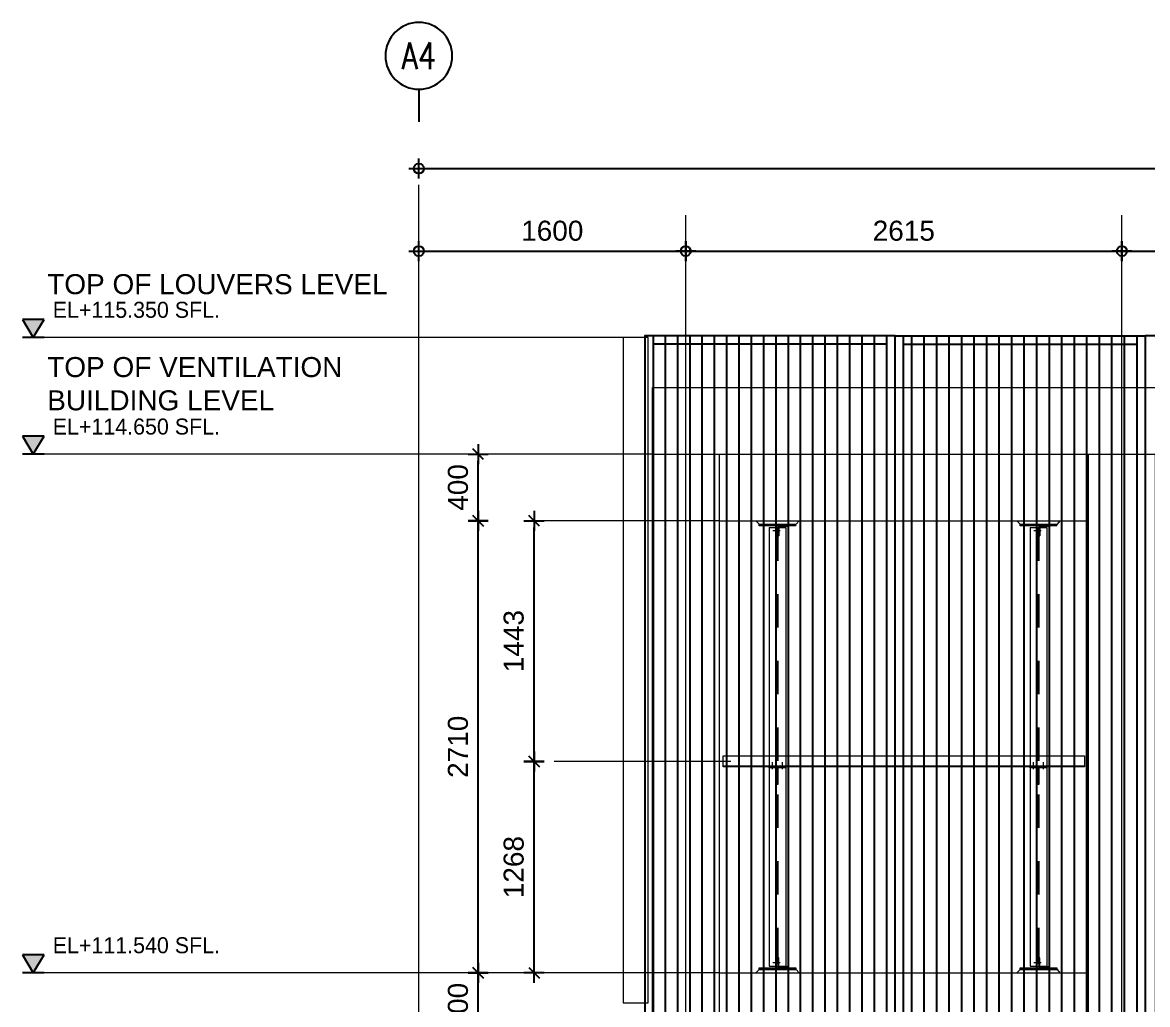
# Model space of a CAD drawing. Header units: millimetres. Extents: x 663313 to 1226001, y 1431724 to 1620898.
# Drawn here: x 663624.59 to 663631.33, y 1524702.16 to 1524708.05 of the extents above; entities that cross this region are included whole.
import ezdxf
from ezdxf.enums import TextEntityAlignment as Align

# ---------------------------------------------------------------- set-up
doc = ezdxf.new("R2010")
doc.units = ezdxf.units.MM
for name, pattern in [('Grid Line', [22.225, 12.7, -3.175, 3.175, -3.175]), ('HIDDEN', [0.375, 0.25, -0.125]), ('XKITLINE00', [0]), ('XKITLINE02', [4, 2, -2])]:
    doc.linetypes.add(name, pattern=pattern)
doc.layers.get('Defpoints').update_dxf_attribs({"color": 140})
doc.layers.add('000 - 0_HIDE_OBJ_FRAMING_DEF_SUB', color=1, linetype='Continuous', plot=False)
for name, color, linetype in [('000 - D I M', 1, 'Continuous'), ('CVA044__', 2, 'Continuous'), ('DIM', 1, 'Continuous')]:
    doc.layers.add(name, color=color, linetype=linetype)
for name, color, linetype, lineweight in [('A-FLOR-E', 2, 'Continuous', 9), ('Bolt', 7, 'Continuous', 0), ('Part', 2, 'Continuous', 0), ('S-GRID', 1, 'Continuous', 9)]:
    doc.layers.add(name, color=color, linetype=linetype, lineweight=lineweight)
doc.styles.add('ANGSANA', font='angsana.shx', dxfattribs={"width": 0.9})
doc.styles.add('Arial', font='arial.ttf')
doc.styles.add('CKST2', font='romans.shx', dxfattribs={"width": 0.8, "height": 4})
doc.dimstyles.new('Dim - 40 - Cen', dxfattribs={"dimscale": 0.04, "dimtxt": 3, "dimasz": 1, "dimexe": 0, "dimexo": 2.5, "dimgap": 1.5, "dimtad": 1, "dimdec": 0, "dimlfac": 1000, "dimzin": 1, "dimdsep": 46, "dimtxsty": 'Arial', "dimblk": 'CEN1', "dimcen": 0.09, "dimclrd": 1, "dimclre": 49, "dimclrt": 3, "dimadec": 0, "dimazin": 0, "dimtfac": 1, "dimtdec": 0, "dimtix": 1, "dimtofl": 0, "dimtmove": 2, "dimatfit": 3, "dimfxl": 1, "dimtfill": 1, "dimtfillclr": 256, "dimtolj": 1, "dimtzin": 0, "dimarcsym": 0})
doc.dimstyles.new('Dim - 40 - End', dxfattribs={"dimscale": 0.04, "dimtxt": 3, "dimasz": 1, "dimexe": 0, "dimexo": 2.5, "dimgap": 1.5, "dimtad": 1, "dimdec": 0, "dimlfac": 1000, "dimzin": 1, "dimdsep": 46, "dimtxsty": 'Arial', "dimblk": 'END', "dimcen": 0.09, "dimclrd": 1, "dimclre": 49, "dimclrt": 3, "dimadec": 0, "dimazin": 0, "dimtfac": 1, "dimtdec": 0, "dimtix": 1, "dimtofl": 0, "dimtmove": 2, "dimatfit": 3, "dimfxl": 1, "dimtfill": 1, "dimtfillclr": 256, "dimtolj": 1, "dimtzin": 0, "dimarcsym": 0})

# ---------------------------------------------------------------- blocks, each defined once
blk = doc.blocks.new('GM_Louver Grill Vertical Z1 - Z Profile-23736417-ENT 4 ELE-3 sheet')
at = {"layer": '000 - 0_HIDE_OBJ_FRAMING_DEF_SUB'}
blk.add_line((-1809423.6, 105340), (-1809423.6, 115350), dxfattribs=at)
blk = doc.blocks.new('8')
at = {"layer": '000 - 0_HIDE_OBJ_FRAMING_DEF_SUB'}
for p, q in [((179624.8, 115350), (179624.8, 105340)), ((181024.8, 105340), (181024.8, 115350)), ((181124.8, 105340), (181124.8, 115350)), ((182524.8, 115350), (182524.8, 105340)), ((181024.8, 115300), (179624.8, 115300)), ((181124.8, 115300), (182524.8, 115300))]:
    blk.add_line(p, q, dxfattribs=at)
for points in [[(181074.8, 115350), (179574.8, 115350), (179574.8, 105340), (181074.8, 105340)], [(181074.8, 115350), (182574.8, 115350), (182574.8, 105340), (181074.8, 105340)], [(184074.8, 115350), (182574.8, 115350), (182574.8, 105340), (184074.8, 105340)]]:
    blk.add_lwpolyline(points, close=True, dxfattribs=at)
for p in [(1989121.9, 0), (1989195.6, 0), (1989269.3, 0), (1989343, 0), (1989416.7, 0), (1989490.4, 0), (1989564.1, 0), (1989637.8, 0), (1989711.5, 0), (1989785.2, 0), (1989858.9, 0), (1989932.6, 0), (1990006.3, 0), (1990080, 0), (1990153.7, 0), (1990227.4, 0), (1990301.1, 0), (1990374.8, 0), (1990598.5, 0), (1990673.5, 0), (1990748.5, 0), (1990823.5, 0), (1990898.5, 0), (1990973.5, 0), (1991048.5, 0), (1991123.5, 0), (1991198.5, 0), (1991273.5, 0), (1991348.5, 0), (1991423.5, 0), (1991498.5, 0), (1991573.5, 0), (1991648.5, 0), (1991723.5, 0), (1991798.5, 0), (1991873.5, 0)]:
    blk.add_blockref('GM_Louver Grill Vertical Z1 - Z Profile-23736417-ENT 4 ELE-3 sheet', p, dxfattribs=at)
blk = doc.blocks.new('*A3315335')
at = {"layer": 'Part', "linetype": 'XKITLINE00', "lineweight": 0}
for p, q in [((633.19721, 162.230227), (634.19721, 162.230227)), ((633.19721, 162.230227), (633.19721, 148.530227)), ((634.19721, 162.230227), (634.19721, 148.530227)), ((633.19721, 147.820227), (633.19721, 135.930227)), ((634.19721, 147.820227), (634.19721, 135.930227)), ((633.19721, 135.930227), (634.19721, 135.930227))]:
    blk.add_line(p, q, dxfattribs=at)
at = {"layer": 'Part', "linetype": 'XKITLINE02', "lineweight": 0}
for p, q in [((633.197211, 162.230227), (633.197211, 135.930227)), ((633.66721, 162.230227), (633.66721, 135.930227)), ((633.667211, 162.230227), (633.667211, 135.930227)), ((633.72721, 162.230227), (633.72721, 135.930227)), ((633.727211, 162.230227), (633.727211, 135.930227)), ((634.19721, 162.230227), (634.197211, 162.230227)), ((634.19721, 162.230227), (634.197211, 162.230227)), ((634.197211, 162.230227), (634.197211, 135.930227)), ((633.19721, 148.530227), (633.19721, 147.820227)), ((634.19721, 148.530227), (634.19721, 147.820227)), ((634.19721, 135.930227), (634.197211, 135.930227)), ((634.19721, 135.930227), (634.197211, 135.930227))]:
    blk.add_line(p, q, dxfattribs=at)
blk = doc.blocks.new('*A3316336')
at = {"layer": 'Part', "linetype": 'XKITLINE00', "lineweight": 0}
for p, q in [((617.547209, 162.230227), (618.547209, 162.230227)), ((617.547209, 162.230227), (617.547209, 148.530227)), ((618.547209, 162.230227), (618.547209, 148.530227)), ((617.547209, 147.820227), (617.547209, 135.930227)), ((618.547209, 147.820227), (618.547209, 135.930227)), ((617.547209, 135.930227), (618.547209, 135.930227))]:
    blk.add_line(p, q, dxfattribs=at)
at = {"layer": 'Part', "linetype": 'XKITLINE02', "lineweight": 0}
for p, q in [((617.54721, 162.230227), (617.54721, 135.930227)), ((618.017209, 162.230227), (618.017209, 135.930227)), ((618.01721, 162.230227), (618.01721, 135.930227)), ((618.077209, 162.230227), (618.077209, 135.930227)), ((618.07721, 162.230227), (618.07721, 135.930227)), ((618.547209, 162.230227), (618.54721, 162.230227)), ((618.547209, 162.230227), (618.54721, 162.230227)), ((618.54721, 162.230227), (618.54721, 135.930227)), ((617.547209, 148.530227), (617.547209, 147.820227)), ((618.547209, 148.530227), (618.547209, 147.820227)), ((618.547209, 135.930227), (618.54721, 135.930227)), ((618.547209, 135.930227), (618.54721, 135.930227))]:
    blk.add_line(p, q, dxfattribs=at)
blk = doc.blocks.new('*A3459381')
at = {"layer": 'Part', "linetype": 'XKITLINE00', "lineweight": 0}
for p, q in [((616.947211, 135.830227), (616.947209, 135.830227)), ((616.947209, 135.830227), (619.147209, 135.830227)), ((616.947209, 135.730227), (616.947209, 135.830227)), ((616.947211, 135.730227), (616.947209, 135.730227)), ((616.947209, 135.730227), (619.147209, 135.730227)), ((619.147211, 135.830227), (619.147209, 135.830227)), ((619.147209, 135.730227), (619.147209, 135.830227)), ((619.147211, 135.730227), (619.147209, 135.730227))]:
    blk.add_line(p, q, dxfattribs=at)
at = {"layer": 'Part', "linetype": 'XKITLINE02', "lineweight": 0}
for p, q in [((616.947211, 135.830227), (616.947211, 135.730227)), ((619.147209, 135.830227), (619.147211, 135.830227)), ((619.147209, 135.730227), (619.147211, 135.730227)), ((619.147211, 135.830227), (619.147211, 135.730227))]:
    blk.add_line(p, q, dxfattribs=at)
blk = doc.blocks.new('*A3460382')
at = {"layer": 'Part', "linetype": 'XKITLINE02', "lineweight": 0}
for p, q in [((618.12721, 136.430227), (618.077209, 136.430227)), ((618.077209, 136.430227), (618.077209, 135.930227)), ((618.127209, 135.930227), (618.127209, 136.430227)), ((618.077209, 135.830227), (618.67721, 135.830227)), ((618.67721, 135.830227), (618.67721, 135.880227))]:
    blk.add_line(p, q, dxfattribs=at)
at = {"layer": 'Part', "linetype": 'XKITLINE00', "lineweight": 0}
for p, q in [((618.077209, 135.930227), (618.077209, 135.830227)), ((618.127209, 135.930227), (618.127209, 135.880227)), ((618.677209, 135.880227), (618.127209, 135.880227)), ((618.677209, 135.830227), (618.677209, 135.880227))]:
    blk.add_line(p, q, dxfattribs=at)
blk = doc.blocks.new('*A3461383')
at = {"layer": 'Part', "linetype": 'XKITLINE00', "lineweight": 0}
for p, q in [((616.747209, 135.530227), (616.947209, 135.730227)), ((616.947209, 135.730227), (616.947211, 135.730227)), ((619.177211, 135.730227), (616.947209, 135.730227)), ((619.347209, 135.530227), (619.177209, 135.730227))]:
    blk.add_line(p, q, dxfattribs=at)
at = {"layer": 'Part', "linetype": 'XKITLINE02', "lineweight": 0}
for p, q in [((616.747211, 135.530227), (616.947211, 135.730227)), ((619.347211, 135.530227), (619.177211, 135.730227)), ((616.747209, 135.530227), (619.347211, 135.530227))]:
    blk.add_line(p, q, dxfattribs=at)
blk = doc.blocks.new('*A3462384')
at = {"layer": 'Bolt', "linetype": 'XKITLINE02', "lineweight": 0}
for p, q in [((618.12721, 136.300227), (618.07721, 136.300227)), ((618.20641, 136.130227), (617.77721, 136.130227)), ((618.07721, 136.200227), (618.01721, 136.200227)), ((618.07721, 136.060227), (618.01721, 136.060227)), ((618.12721, 135.960227), (618.07721, 135.960227))]:
    blk.add_line(p, q, dxfattribs=at)
blk = doc.blocks.new('*A3463385')
at = {"layer": 'Bolt'}
for points in [[(617.217, 135.83), (617.217, 135.73), (617.077, 135.73), (617.077, 135.83)], [(619.017, 135.83), (619.017, 135.73), (618.877, 135.73), (618.877, 135.83)]]:
    blk.add_hatch(color=256, dxfattribs=at).paths.add_polyline_path(points, flags=17)
at = {"layer": 'Bolt', "linetype": 'XKITLINE00', "lineweight": 0}
for p, q in [((617.077, 135.83), (617.077, 135.73)), ((617.147, 135.83), (617.147, 135.73)), ((617.217, 135.83), (617.217, 135.73)), ((618.877, 135.83), (618.877, 135.73)), ((618.947, 135.83), (618.947, 135.73)), ((619.017, 135.83), (619.017, 135.73))]:
    blk.add_line(p, q, dxfattribs=at)
blk = doc.blocks.new('*A3464386')
at = {"layer": 'Part', "linetype": 'XKITLINE00', "lineweight": 0}
for p, q in [((632.597211, 135.830227), (632.59721, 135.830227)), ((632.59721, 135.830227), (634.79721, 135.830227)), ((632.59721, 135.730227), (632.59721, 135.830227)), ((632.597211, 135.730227), (632.59721, 135.730227)), ((632.59721, 135.730227), (634.79721, 135.730227)), ((634.797211, 135.830227), (634.79721, 135.830227)), ((634.79721, 135.730227), (634.79721, 135.830227)), ((634.797211, 135.730227), (634.79721, 135.730227))]:
    blk.add_line(p, q, dxfattribs=at)
at = {"layer": 'Part', "linetype": 'XKITLINE02', "lineweight": 0}
for p, q in [((632.597211, 135.830227), (632.597211, 135.730227)), ((634.79721, 135.830227), (634.797211, 135.830227)), ((634.79721, 135.730227), (634.797211, 135.730227)), ((634.797211, 135.830227), (634.797211, 135.730227))]:
    blk.add_line(p, q, dxfattribs=at)
blk = doc.blocks.new('*A3465387')
at = {"layer": 'Part', "linetype": 'XKITLINE02', "lineweight": 0}
for p, q in [((633.777211, 136.430227), (633.72721, 136.430227)), ((633.72721, 136.430227), (633.72721, 135.930227)), ((633.77721, 135.930227), (633.77721, 136.430227)), ((633.72721, 135.830227), (634.327211, 135.830227)), ((634.327211, 135.830227), (634.327211, 135.880227))]:
    blk.add_line(p, q, dxfattribs=at)
at = {"layer": 'Part', "linetype": 'XKITLINE00', "lineweight": 0}
for p, q in [((633.72721, 135.930227), (633.72721, 135.830227)), ((633.77721, 135.930227), (633.77721, 135.880227)), ((634.32721, 135.880227), (633.77721, 135.880227)), ((634.32721, 135.830227), (634.32721, 135.880227))]:
    blk.add_line(p, q, dxfattribs=at)
blk = doc.blocks.new('*A3466388')
at = {"layer": 'Part', "linetype": 'XKITLINE00', "lineweight": 0}
for p, q in [((632.397209, 135.530227), (632.59721, 135.730227)), ((632.59721, 135.730227), (632.597211, 135.730227)), ((634.827211, 135.730227), (632.59721, 135.730227)), ((634.997209, 135.530227), (634.82721, 135.730227))]:
    blk.add_line(p, q, dxfattribs=at)
at = {"layer": 'Part', "linetype": 'XKITLINE02', "lineweight": 0}
for p, q in [((632.397212, 135.530227), (632.597211, 135.730227)), ((634.997212, 135.530227), (634.827211, 135.730227)), ((632.397209, 135.530227), (634.997212, 135.530227))]:
    blk.add_line(p, q, dxfattribs=at)
blk = doc.blocks.new('*A3467389')
at = {"layer": 'Bolt', "linetype": 'XKITLINE02', "lineweight": 0}
for p, q in [((633.777211, 136.300227), (633.727211, 136.300227)), ((633.856411, 136.130227), (633.427211, 136.130227)), ((633.727211, 136.200227), (633.667211, 136.200227)), ((633.727211, 136.060227), (633.667211, 136.060227)), ((633.777211, 135.960227), (633.727211, 135.960227))]:
    blk.add_line(p, q, dxfattribs=at)
blk = doc.blocks.new('*A3468390')
at = {"layer": 'Bolt'}
for points in [[(632.867, 135.83), (632.867, 135.73), (632.727, 135.73), (632.727, 135.83)], [(634.667, 135.83), (634.667, 135.73), (634.527, 135.73), (634.527, 135.83)]]:
    blk.add_hatch(color=256, dxfattribs=at).paths.add_polyline_path(points, flags=17)
at = {"layer": 'Bolt', "linetype": 'XKITLINE00', "lineweight": 0}
for p, q in [((632.727, 135.83), (632.727, 135.73)), ((632.797, 135.83), (632.797, 135.73)), ((632.867, 135.83), (632.867, 135.73)), ((634.527, 135.83), (634.527, 135.73)), ((634.597, 135.83), (634.597, 135.73)), ((634.667, 135.83), (634.667, 135.73))]:
    blk.add_line(p, q, dxfattribs=at)
blk = doc.blocks.new('*A3522441')
at = {"layer": 'Part', "linetype": 'XKITLINE00', "lineweight": 0}
for p, q in [((618.017208, 147.820227), (618.077208, 147.820227)), ((618.017208, 147.520227), (618.017208, 147.820227)), ((618.077209, 147.820227), (618.077208, 147.820227)), ((618.077208, 147.820227), (618.077208, 147.520227)), ((618.077208, 147.520227), (618.017208, 147.520227)), ((618.017209, 146.820227), (618.017208, 147.520227)), ((618.077208, 147.520227), (618.077209, 146.820227)), ((618.077209, 146.820227), (618.017209, 146.820227))]:
    blk.add_line(p, q, dxfattribs=at)
at = {"layer": 'Part', "linetype": 'XKITLINE02', "lineweight": 0}
for p, q in [((618.017209, 146.820227), (618.017209, 147.820227)), ((618.077208, 147.820227), (618.077209, 147.820227)), ((618.077209, 146.820227), (618.077209, 147.820227))]:
    blk.add_line(p, q, dxfattribs=at)
blk = doc.blocks.new('*A3523442')
at = {"layer": 'Part', "linetype": 'XKITLINE00', "lineweight": 0}
for p, q in [((617.547208, 147.820227), (617.547208, 147.880227)), ((618.547208, 147.820227), (617.547208, 147.820227)), ((618.547208, 147.820227), (618.547208, 147.880227)), ((618.547209, 147.820227), (618.547208, 147.820227))]:
    blk.add_line(p, q, dxfattribs=at)
at = {"layer": 'Part', "linetype": 'XKITLINE02', "lineweight": 0}
for p, q in [((617.547208, 147.880227), (617.547209, 147.880227)), ((617.547208, 147.880227), (618.547209, 147.880227)), ((617.547209, 147.880227), (617.547209, 147.820227)), ((618.547208, 147.820227), (618.547209, 147.820227)), ((618.547209, 147.820227), (618.547209, 147.880227))]:
    blk.add_line(p, q, dxfattribs=at)
blk = doc.blocks.new('*A3524443')
at = {"layer": 'Bolt'}
for points in [[(617.677, 147.88), (617.677, 147.94), (617.817, 147.94), (617.817, 147.88)], [(617.677, 147.82), (617.677, 147.88), (617.817, 147.88), (617.817, 147.82)], [(618.277, 147.88), (618.277, 147.94), (618.417, 147.94), (618.417, 147.88)], [(618.277, 147.82), (618.277, 147.88), (618.417, 147.88), (618.417, 147.82)]]:
    blk.add_hatch(color=256, dxfattribs=at).paths.add_polyline_path(points, flags=17)
at = {"layer": 'Bolt', "linetype": 'XKITLINE00', "lineweight": 0}
for p, q in [((617.677, 147.88), (617.677, 147.94)), ((617.677, 147.82), (617.677, 147.88)), ((617.747, 147.741), (617.747, 148.17)), ((617.817, 147.88), (617.817, 147.94)), ((617.817, 147.82), (617.817, 147.88)), ((618.277, 147.88), (618.277, 147.94)), ((618.277, 147.82), (618.277, 147.88)), ((618.347, 147.741), (618.347, 148.17)), ((618.417, 147.88), (618.417, 147.94)), ((618.417, 147.82), (618.417, 147.88))]:
    blk.add_line(p, q, dxfattribs=at)
blk = doc.blocks.new('*A3525444')
at = {"layer": 'Part', "linetype": 'XKITLINE00', "lineweight": 0}
for p, q in [((633.667208, 147.820227), (633.727208, 147.820227)), ((633.667208, 147.520227), (633.667208, 147.820227)), ((633.72721, 147.820227), (633.727208, 147.820227)), ((633.727208, 147.820227), (633.727208, 147.520227)), ((633.727208, 147.520227), (633.667208, 147.520227)), ((633.66721, 146.820227), (633.667208, 147.520227)), ((633.727208, 147.520227), (633.72721, 146.820227)), ((633.72721, 146.820227), (633.66721, 146.820227))]:
    blk.add_line(p, q, dxfattribs=at)
at = {"layer": 'Part', "linetype": 'XKITLINE02', "lineweight": 0}
for p, q in [((633.66721, 146.820227), (633.66721, 147.820227)), ((633.727208, 147.820227), (633.72721, 147.820227)), ((633.72721, 146.820227), (633.72721, 147.820227))]:
    blk.add_line(p, q, dxfattribs=at)
blk = doc.blocks.new('*A3526445')
at = {"layer": 'Part', "linetype": 'XKITLINE00', "lineweight": 0}
for p, q in [((633.197208, 147.820227), (633.197208, 147.880227)), ((634.197208, 147.820227), (633.197208, 147.820227)), ((634.197208, 147.820227), (634.197208, 147.880227)), ((634.19721, 147.820227), (634.197208, 147.820227))]:
    blk.add_line(p, q, dxfattribs=at)
at = {"layer": 'Part', "linetype": 'XKITLINE02', "lineweight": 0}
for p, q in [((633.197208, 147.880227), (633.19721, 147.880227)), ((633.197208, 147.880227), (634.19721, 147.880227)), ((633.19721, 147.880227), (633.19721, 147.820227)), ((634.197208, 147.820227), (634.19721, 147.820227)), ((634.19721, 147.880227), (634.19721, 147.820227))]:
    blk.add_line(p, q, dxfattribs=at)
blk = doc.blocks.new('*A3527446')
at = {"layer": 'Bolt'}
for points in [[(633.467, 147.94), (633.467, 147.88), (633.327, 147.88), (633.327, 147.94)], [(633.467, 147.88), (633.467, 147.82), (633.327, 147.82), (633.327, 147.88)], [(634.067, 147.94), (634.067, 147.88), (633.927, 147.88), (633.927, 147.94)], [(634.067, 147.88), (634.067, 147.82), (633.927, 147.82), (633.927, 147.88)]]:
    blk.add_hatch(color=256, dxfattribs=at).paths.add_polyline_path(points, flags=17)
at = {"layer": 'Bolt', "linetype": 'XKITLINE00', "lineweight": 0}
for p, q in [((633.327, 147.88), (633.327, 147.94)), ((633.327, 147.82), (633.327, 147.88)), ((633.397, 147.741), (633.397, 148.17)), ((633.467, 147.88), (633.467, 147.94)), ((633.467, 147.82), (633.467, 147.88)), ((633.927, 147.88), (633.927, 147.94)), ((633.927, 147.82), (633.927, 147.88)), ((633.997, 147.741), (633.997, 148.17)), ((634.067, 147.88), (634.067, 147.94)), ((634.067, 147.82), (634.067, 147.88))]:
    blk.add_line(p, q, dxfattribs=at)
blk = doc.blocks.new('*A3534453')
at = {"layer": 'Part', "linetype": 'XKITLINE00', "lineweight": 0}
for p, q in [((616.947209, 162.330227), (616.947209, 162.430227)), ((616.947209, 162.430227), (619.147209, 162.430227)), ((619.147209, 162.330227), (616.947209, 162.330227)), ((619.147209, 162.330227), (619.147209, 162.430227)), ((619.147209, 162.430227), (619.147211, 162.430227)), ((619.147211, 162.330227), (619.147209, 162.330227))]:
    blk.add_line(p, q, dxfattribs=at)
at = {"layer": 'Part', "linetype": 'XKITLINE02', "lineweight": 0}
for p, q in [((616.947211, 162.330227), (616.947211, 162.430227)), ((619.147209, 162.430227), (619.147211, 162.430227)), ((619.147209, 162.330227), (619.147211, 162.330227)), ((619.147211, 162.330227), (619.147211, 162.430227))]:
    blk.add_line(p, q, dxfattribs=at)
blk = doc.blocks.new('*A3535454')
at = {"layer": 'Part', "linetype": 'XKITLINE00', "lineweight": 0}
for p, q in [((618.077209, 162.330227), (618.077209, 162.230227)), ((618.677209, 162.280227), (618.127209, 162.280227)), ((618.127209, 162.280227), (618.127209, 162.230227)), ((618.677209, 162.280227), (618.677209, 162.330227))]:
    blk.add_line(p, q, dxfattribs=at)
at = {"layer": 'Part', "linetype": 'XKITLINE02', "lineweight": 0}
for p, q in [((618.077209, 162.330227), (618.67721, 162.330227)), ((618.07721, 161.730227), (618.077209, 162.230227)), ((618.127209, 162.230227), (618.12721, 161.730227)), ((618.67721, 162.330227), (618.67721, 162.280227)), ((618.077209, 161.730227), (618.12721, 161.730227))]:
    blk.add_line(p, q, dxfattribs=at)
blk = doc.blocks.new('*A3536455')
at = {"layer": 'Part', "linetype": 'XKITLINE00', "lineweight": 0}
for p, q in [((616.747209, 162.630227), (616.947209, 162.430227)), ((619.177209, 162.430227), (619.347209, 162.630227)), ((616.947209, 162.430227), (619.177211, 162.430227))]:
    blk.add_line(p, q, dxfattribs=at)
at = {"layer": 'Part', "linetype": 'XKITLINE02', "lineweight": 0}
for p, q in [((616.747209, 162.630227), (619.347211, 162.630227)), ((616.947211, 162.430227), (616.747211, 162.630227)), ((619.177211, 162.430227), (619.347211, 162.630227))]:
    blk.add_line(p, q, dxfattribs=at)
blk = doc.blocks.new('*A3537456')
at = {"layer": 'Bolt', "linetype": 'XKITLINE02', "lineweight": 0}
for p, q in [((618.20641, 162.030227), (617.77721, 162.030227)), ((618.07721, 162.100227), (618.01721, 162.100227)), ((618.07721, 161.960227), (618.01721, 161.960227)), ((618.12721, 162.200227), (618.07721, 162.200227)), ((618.12721, 161.860227), (618.07721, 161.860227))]:
    blk.add_line(p, q, dxfattribs=at)
blk = doc.blocks.new('*A3538457')
at = {"layer": 'Bolt'}
for points in [[(617.217, 162.43), (617.217, 162.33), (617.077, 162.33), (617.077, 162.43)], [(619.017, 162.43), (619.017, 162.33), (618.877, 162.33), (618.877, 162.43)]]:
    blk.add_hatch(color=256, dxfattribs=at).paths.add_polyline_path(points, flags=17)
at = {"layer": 'Bolt', "linetype": 'XKITLINE00', "lineweight": 0}
for p, q in [((617.077, 162.33), (617.077, 162.43)), ((617.147, 162.33), (617.147, 162.43)), ((617.217, 162.33), (617.217, 162.43)), ((618.877, 162.33), (618.877, 162.43)), ((618.947, 162.33), (618.947, 162.43)), ((619.017, 162.33), (619.017, 162.43))]:
    blk.add_line(p, q, dxfattribs=at)
blk = doc.blocks.new('*A3539458')
at = {"layer": 'Part', "linetype": 'XKITLINE00', "lineweight": 0}
for p, q in [((632.59721, 162.330227), (632.59721, 162.430227)), ((632.59721, 162.430227), (634.79721, 162.430227)), ((634.79721, 162.330227), (632.59721, 162.330227)), ((634.79721, 162.330227), (634.79721, 162.430227)), ((634.79721, 162.430227), (634.797211, 162.430227)), ((634.797211, 162.330227), (634.79721, 162.330227))]:
    blk.add_line(p, q, dxfattribs=at)
at = {"layer": 'Part', "linetype": 'XKITLINE02', "lineweight": 0}
for p, q in [((632.597211, 162.330227), (632.597211, 162.430227)), ((634.79721, 162.430227), (634.797211, 162.430227)), ((634.79721, 162.330227), (634.797211, 162.330227)), ((634.797211, 162.330227), (634.797211, 162.430227))]:
    blk.add_line(p, q, dxfattribs=at)
blk = doc.blocks.new('*A3540459')
at = {"layer": 'Part', "linetype": 'XKITLINE00', "lineweight": 0}
for p, q in [((633.72721, 162.330227), (633.72721, 162.230227)), ((634.32721, 162.280227), (633.77721, 162.280227)), ((633.77721, 162.280227), (633.77721, 162.230227)), ((634.32721, 162.280227), (634.32721, 162.330227))]:
    blk.add_line(p, q, dxfattribs=at)
at = {"layer": 'Part', "linetype": 'XKITLINE02', "lineweight": 0}
for p, q in [((633.72721, 162.330227), (634.327211, 162.330227)), ((633.727211, 161.730227), (633.72721, 162.230227)), ((633.77721, 162.230227), (633.777211, 161.730227)), ((634.327211, 162.330227), (634.327211, 162.280227)), ((633.72721, 161.730227), (633.777211, 161.730227))]:
    blk.add_line(p, q, dxfattribs=at)
blk = doc.blocks.new('*A3541460')
at = {"layer": 'Part', "linetype": 'XKITLINE00', "lineweight": 0}
for p, q in [((632.397209, 162.630227), (632.59721, 162.430227)), ((634.82721, 162.430227), (634.997209, 162.630227)), ((632.59721, 162.430227), (634.827211, 162.430227))]:
    blk.add_line(p, q, dxfattribs=at)
at = {"layer": 'Part', "linetype": 'XKITLINE02', "lineweight": 0}
for p, q in [((632.397209, 162.630227), (634.997212, 162.630227)), ((632.597211, 162.430227), (632.397212, 162.630227)), ((634.827211, 162.430227), (634.997212, 162.630227))]:
    blk.add_line(p, q, dxfattribs=at)
blk = doc.blocks.new('*A3542461')
at = {"layer": 'Bolt', "linetype": 'XKITLINE02', "lineweight": 0}
for p, q in [((633.856411, 162.030227), (633.427211, 162.030227)), ((633.727211, 162.100227), (633.667211, 162.100227)), ((633.727211, 161.960227), (633.667211, 161.960227)), ((633.777211, 162.200227), (633.727211, 162.200227)), ((633.777211, 161.860227), (633.727211, 161.860227))]:
    blk.add_line(p, q, dxfattribs=at)
blk = doc.blocks.new('*A3543462')
at = {"layer": 'Bolt'}
for points in [[(632.867, 162.43), (632.867, 162.33), (632.727, 162.33), (632.727, 162.43)], [(634.667, 162.43), (634.667, 162.33), (634.527, 162.33), (634.527, 162.43)]]:
    blk.add_hatch(color=256, dxfattribs=at).paths.add_polyline_path(points, flags=17)
at = {"layer": 'Bolt', "linetype": 'XKITLINE00', "lineweight": 0}
for p, q in [((632.727, 162.33), (632.727, 162.43)), ((632.797, 162.33), (632.797, 162.43)), ((632.867, 162.33), (632.867, 162.43)), ((634.527, 162.33), (634.527, 162.43)), ((634.597, 162.33), (634.597, 162.43)), ((634.667, 162.33), (634.667, 162.43))]:
    blk.add_line(p, q, dxfattribs=at)
blk = doc.blocks.new('END')
at = {"color": 1}
for p, q in [((1.5, 0), (-1.5, 0)), ((0, 1.5), (0, -1.5))]:
    blk.add_line(p, q, dxfattribs=at)
at = {"color": 3}
blk.add_line((-0.8, -0.8), (0.8, 0.8), dxfattribs=at)
blk = doc.blocks.new('*D3908')
at = {"layer": '000 - D I M', "color": 49, "lineweight": -2, "transparency": 16777216}
for p, q in [((663627.3462, 1524702.3525), (663627.3223, 1524702.3525)), ((663627.3462, 1524701.9525), (663627.3223, 1524701.9525))]:
    blk.add_line(p, q, dxfattribs=at)
at = {"layer": '000 - D I M', "color": 1, "lineweight": -2, "transparency": 16777216}
blk.add_line((663627.3223, 1524701.9925), (663627.3223, 1524702.3125), dxfattribs=at)
at = {"layer": 'Defpoints', "color": 0, "transparency": 16777216}
for p in [(663627.3223, 1524702.3525), (663627.4462, 1524702.3525), (663627.4462, 1524701.9525)]:
    blk.add_point(p, dxfattribs=at)
at = {"layer": '000 - D I M', "color": 1, "lineweight": -2, "transparency": 16777216, "xscale": 0.04, "yscale": 0.04, "zscale": 0.04}
for p, rotation in [((663627.3223, 1524702.3525), 90), ((663627.3223, 1524701.9525), 270)]:
    blk.add_blockref('END', p, dxfattribs=dict(at, rotation=rotation))
at = {"layer": '000 - D I M', "color": 3, "transparency": 16777216, "insert": (663627.2011, 1524702.1525), "char_height": 0.12, "attachment_point": 5, "rotation": 90, "style": 'Arial', "bg_fill": 3, "box_fill_scale": 1.1, "bg_fill_color": 256, "bg_fill_true_color": 13158600, "bg_fill_transparency": 0}
blk.add_mtext('\\A1;400', dxfattribs=at)
blk = doc.blocks.new('*D3909')
at = {"layer": '000 - D I M', "color": 49, "lineweight": -2, "transparency": 16777216}
for p, q in [((663627.6604, 1524703.62), (663627.6565, 1524703.62)), ((663627.6604, 1524702.3525), (663627.6565, 1524702.3525))]:
    blk.add_line(p, q, dxfattribs=at)
at = {"layer": '000 - D I M', "color": 1, "lineweight": -2, "transparency": 16777216}
blk.add_line((663627.6565, 1524702.3925), (663627.6565, 1524703.58), dxfattribs=at)
at = {"layer": 'Defpoints', "color": 0, "transparency": 16777216}
for p in [(663627.6565, 1524703.62), (663627.7604, 1524703.62), (663627.7604, 1524702.3525)]:
    blk.add_point(p, dxfattribs=at)
at = {"layer": '000 - D I M', "color": 1, "lineweight": -2, "transparency": 16777216, "xscale": 0.04, "yscale": 0.04, "zscale": 0.04}
for p, rotation in [((663627.6565, 1524703.62), 90), ((663627.6565, 1524702.3525), 270)]:
    blk.add_blockref('END', p, dxfattribs=dict(at, rotation=rotation))
at = {"layer": '000 - D I M', "color": 3, "transparency": 16777216, "insert": (663627.5352, 1524702.9862), "char_height": 0.12, "attachment_point": 5, "rotation": 90, "style": 'Arial', "bg_fill": 3, "box_fill_scale": 1.1, "bg_fill_color": 256, "bg_fill_true_color": 13158600, "bg_fill_transparency": 0}
blk.add_mtext('\\A1;1268', dxfattribs=at)
blk = doc.blocks.new('*D3910')
at = {"layer": '000 - D I M', "color": 49, "lineweight": -2, "transparency": 16777216}
for p, q in [((663627.6547, 1524705.0625), (663627.6565, 1524705.0625)), ((663627.6547, 1524703.62), (663627.6565, 1524703.62))]:
    blk.add_line(p, q, dxfattribs=at)
at = {"layer": '000 - D I M', "color": 1, "lineweight": -2, "transparency": 16777216}
blk.add_line((663627.6565, 1524703.66), (663627.6565, 1524705.0225), dxfattribs=at)
at = {"layer": 'Defpoints', "color": 0, "transparency": 16777216}
for p in [(663627.6565, 1524705.0625), (663627.7547, 1524705.0625), (663627.7547, 1524703.62)]:
    blk.add_point(p, dxfattribs=at)
at = {"layer": '000 - D I M', "color": 1, "lineweight": -2, "transparency": 16777216, "xscale": 0.04, "yscale": 0.04, "zscale": 0.04}
for p, rotation in [((663627.6565, 1524705.0625), 90), ((663627.6565, 1524703.62), 270)]:
    blk.add_blockref('END', p, dxfattribs=dict(at, rotation=rotation))
at = {"layer": '000 - D I M', "color": 3, "transparency": 16777216, "insert": (663627.5351, 1524704.3412), "char_height": 0.12, "attachment_point": 5, "rotation": 90, "style": 'Arial', "bg_fill": 3, "box_fill_scale": 1.1, "bg_fill_color": 256, "bg_fill_true_color": 13158600, "bg_fill_transparency": 0}
blk.add_mtext('\\A1;1443', dxfattribs=at)
blk = doc.blocks.new('*D3911')
at = {"layer": '000 - D I M', "color": 49, "lineweight": -2, "transparency": 16777216}
for p, q in [((663627.3113, 1524705.4625), (663627.3223, 1524705.4625)), ((663627.3113, 1524705.0625), (663627.3223, 1524705.0625))]:
    blk.add_line(p, q, dxfattribs=at)
at = {"layer": '000 - D I M', "color": 1, "lineweight": -2, "transparency": 16777216}
blk.add_line((663627.3223, 1524705.1025), (663627.3223, 1524705.4225), dxfattribs=at)
at = {"layer": 'Defpoints', "color": 0, "transparency": 16777216}
for p in [(663627.3223, 1524705.4625), (663627.4113, 1524705.4625), (663627.4113, 1524705.0625)]:
    blk.add_point(p, dxfattribs=at)
at = {"layer": '000 - D I M', "color": 1, "lineweight": -2, "transparency": 16777216, "xscale": 0.04, "yscale": 0.04, "zscale": 0.04}
for p, rotation in [((663627.3223, 1524705.4625), 90), ((663627.3223, 1524705.0625), 270)]:
    blk.add_blockref('END', p, dxfattribs=dict(at, rotation=rotation))
at = {"layer": '000 - D I M', "color": 3, "transparency": 16777216, "insert": (663627.2011, 1524705.2625), "char_height": 0.12, "attachment_point": 5, "rotation": 90, "style": 'Arial', "bg_fill": 3, "box_fill_scale": 1.1, "bg_fill_color": 256, "bg_fill_true_color": 13158600, "bg_fill_transparency": 0}
blk.add_mtext('\\A1;400', dxfattribs=at)
blk = doc.blocks.new('*D3914')
at = {"layer": '000 - D I M', "color": 49, "lineweight": -2, "transparency": 16777216}
for p, q in [((663627.3601, 1524705.0625), (663627.3223, 1524705.0625)), ((663627.3601, 1524702.3525), (663627.3223, 1524702.3525))]:
    blk.add_line(p, q, dxfattribs=at)
at = {"layer": '000 - D I M', "color": 1, "lineweight": -2, "transparency": 16777216}
blk.add_line((663627.3223, 1524702.3925), (663627.3223, 1524705.0225), dxfattribs=at)
at = {"layer": 'Defpoints', "color": 0, "transparency": 16777216}
for p in [(663627.3223, 1524705.0625), (663627.4601, 1524705.0625), (663627.4601, 1524702.3525)]:
    blk.add_point(p, dxfattribs=at)
at = {"layer": '000 - D I M', "color": 1, "lineweight": -2, "transparency": 16777216, "xscale": 0.04, "yscale": 0.04, "zscale": 0.04}
for p, rotation in [((663627.3223, 1524705.0625), 90), ((663627.3223, 1524702.3525), 270)]:
    blk.add_blockref('END', p, dxfattribs=dict(at, rotation=rotation))
at = {"layer": '000 - D I M', "color": 3, "transparency": 16777216, "insert": (663627.2011, 1524703.7075), "char_height": 0.12, "attachment_point": 5, "rotation": 90, "style": 'Arial', "bg_fill": 3, "box_fill_scale": 1.1, "bg_fill_color": 256, "bg_fill_true_color": 13158600, "bg_fill_transparency": 0}
blk.add_mtext('\\A1;2710', dxfattribs=at)
blk = doc.blocks.new('CEN1')
at = {"color": 1}
for p, q in [((1.5, 0), (-1.5, 0)), ((0, 1.5), (0, -1.5))]:
    blk.add_line(p, q, dxfattribs=at)
at = {"color": 3}
blk.add_circle((0, 0), 0.75, dxfattribs=at)
blk = doc.blocks.new('*D3925')
at = {"layer": '000 - D I M', "color": 49, "lineweight": -2, "transparency": 16777216}
for p, q in [((663626.9659, 1524707.1516), (663626.9659, 1524707.1746)), ((663641.7659, 1524707.1516), (663641.7659, 1524707.1746))]:
    blk.add_line(p, q, dxfattribs=at)
at = {"layer": '000 - D I M', "color": 1, "lineweight": -2, "transparency": 16777216}
blk.add_line((663627.0059, 1524707.1746), (663641.7259, 1524707.1746), dxfattribs=at)
at = {"layer": 'Defpoints', "color": 0, "transparency": 16777216}
for p in [(663641.7659, 1524707.1746), (663626.9659, 1524707.0516), (663641.7659, 1524707.0516)]:
    blk.add_point(p, dxfattribs=at)
at = {"layer": '000 - D I M', "color": 1, "lineweight": -2, "transparency": 16777216, "xscale": 0.04, "yscale": 0.04, "zscale": 0.04, "rotation": 180}
blk.add_blockref('CEN1', (663626.9659, 1524707.1746), dxfattribs=at)
at = {"layer": '000 - D I M', "color": 1, "lineweight": -2, "transparency": 16777216, "xscale": 0.04, "yscale": 0.04, "zscale": 0.04}
blk.add_blockref('CEN1', (663641.7659, 1524707.1746), dxfattribs=at)
at = {"layer": '000 - D I M', "color": 3, "transparency": 16777216, "insert": (663634.3659, 1524707.2958), "char_height": 0.12, "attachment_point": 5, "style": 'Arial', "bg_fill": 3, "box_fill_scale": 1.1, "bg_fill_color": 256, "bg_fill_true_color": 13158600, "bg_fill_transparency": 0}
blk.add_mtext('\\A1;14800', dxfattribs=at)
blk = doc.blocks.new('*D3926')
at = {"layer": '000 - D I M', "color": 49, "lineweight": -2, "transparency": 16777216}
for p, q in [((663626.9659, 1524706.6766), (663626.9659, 1524706.6798)), ((663628.5659, 1524706.6766), (663628.5659, 1524706.6798))]:
    blk.add_line(p, q, dxfattribs=at)
at = {"layer": '000 - D I M', "color": 1, "lineweight": -2, "transparency": 16777216}
blk.add_line((663627.0059, 1524706.6798), (663628.5259, 1524706.6798), dxfattribs=at)
at = {"layer": 'Defpoints', "color": 0, "transparency": 16777216}
for p in [(663628.5659, 1524706.6798), (663626.9659, 1524706.5766), (663628.5659, 1524706.5766)]:
    blk.add_point(p, dxfattribs=at)
at = {"layer": '000 - D I M', "color": 1, "lineweight": -2, "transparency": 16777216, "xscale": 0.04, "yscale": 0.04, "zscale": 0.04, "rotation": 180}
blk.add_blockref('CEN1', (663626.9659, 1524706.6798), dxfattribs=at)
at = {"layer": '000 - D I M', "color": 1, "lineweight": -2, "transparency": 16777216, "xscale": 0.04, "yscale": 0.04, "zscale": 0.04}
blk.add_blockref('CEN1', (663628.5659, 1524706.6798), dxfattribs=at)
at = {"layer": '000 - D I M', "color": 3, "transparency": 16777216, "insert": (663627.7659, 1524706.8011), "char_height": 0.12, "attachment_point": 5, "style": 'Arial', "bg_fill": 3, "box_fill_scale": 1.1, "bg_fill_color": 256, "bg_fill_true_color": 13158600, "bg_fill_transparency": 0}
blk.add_mtext('\\A1;1600', dxfattribs=at)
blk = doc.blocks.new('*D3927')
at = {"layer": '000 - D I M', "color": 49, "lineweight": -2, "transparency": 16777216}
for p, q in [((663628.5659, 1524706.6766), (663628.5659, 1524706.6798)), ((663631.1809, 1524706.6191), (663631.1809, 1524706.6798))]:
    blk.add_line(p, q, dxfattribs=at)
at = {"layer": '000 - D I M', "color": 1, "lineweight": -2, "transparency": 16777216}
blk.add_line((663628.6059, 1524706.6798), (663631.1409, 1524706.6798), dxfattribs=at)
at = {"layer": 'Defpoints', "color": 0, "transparency": 16777216}
for p in [(663631.1809, 1524706.6798), (663628.5659, 1524706.5766), (663631.1809, 1524706.5191)]:
    blk.add_point(p, dxfattribs=at)
at = {"layer": '000 - D I M', "color": 1, "lineweight": -2, "transparency": 16777216, "xscale": 0.04, "yscale": 0.04, "zscale": 0.04, "rotation": 180}
blk.add_blockref('CEN1', (663628.5659, 1524706.6798), dxfattribs=at)
at = {"layer": '000 - D I M', "color": 1, "lineweight": -2, "transparency": 16777216, "xscale": 0.04, "yscale": 0.04, "zscale": 0.04}
blk.add_blockref('CEN1', (663631.1809, 1524706.6798), dxfattribs=at)
at = {"layer": '000 - D I M', "color": 3, "transparency": 16777216, "insert": (663629.8734, 1524706.8011), "char_height": 0.12, "attachment_point": 5, "style": 'Arial', "bg_fill": 3, "box_fill_scale": 1.1, "bg_fill_color": 256, "bg_fill_true_color": 13158600, "bg_fill_transparency": 0}
blk.add_mtext('\\A1;2615', dxfattribs=at)
blk = doc.blocks.new('*D3928')
at = {"layer": '000 - D I M', "color": 49, "lineweight": -2, "transparency": 16777216}
for p, q in [((663631.1809, 1524706.6191), (663631.1809, 1524706.6798)), ((663633.7159, 1524706.5897), (663633.7159, 1524706.6798))]:
    blk.add_line(p, q, dxfattribs=at)
at = {"layer": '000 - D I M', "color": 1, "lineweight": -2, "transparency": 16777216}
blk.add_line((663631.2209, 1524706.6798), (663633.6759, 1524706.6798), dxfattribs=at)
at = {"layer": 'Defpoints', "color": 0, "transparency": 16777216}
for p in [(663633.7159, 1524706.6798), (663631.1809, 1524706.5191), (663633.7159, 1524706.4897)]:
    blk.add_point(p, dxfattribs=at)
at = {"layer": '000 - D I M', "color": 1, "lineweight": -2, "transparency": 16777216, "xscale": 0.04, "yscale": 0.04, "zscale": 0.04, "rotation": 180}
blk.add_blockref('CEN1', (663631.1809, 1524706.6798), dxfattribs=at)
at = {"layer": '000 - D I M', "color": 1, "lineweight": -2, "transparency": 16777216, "xscale": 0.04, "yscale": 0.04, "zscale": 0.04}
blk.add_blockref('CEN1', (663633.7159, 1524706.6798), dxfattribs=at)
at = {"layer": '000 - D I M', "color": 3, "transparency": 16777216, "insert": (663632.4484, 1524706.8011), "char_height": 0.12, "attachment_point": 5, "style": 'Arial', "bg_fill": 3, "box_fill_scale": 1.1, "bg_fill_color": 256, "bg_fill_true_color": 13158600, "bg_fill_transparency": 0}
blk.add_mtext('\\A1;2535', dxfattribs=at)
blk = doc.blocks.new('grid2')
at = {"layer": '000 - 0_HIDE_OBJ_FRAMING_DEF_SUB'}
blk.add_line((0, -4.87), (0, 0), dxfattribs=at)
blk.add_circle((0, -9.87), 5, dxfattribs=at)
at = {"layer": '000 - 0_HIDE_OBJ_FRAMING_DEF_SUB', "style": 'CKST2', "width": 0.8}
blk.add_attdef('00', text='', height=4, dxfattribs=at).set_placement((0, -9.87), align=Align.MIDDLE_CENTER)
blk = doc.blocks.new('LEV-SEC')
at = {"layer": '000 - 0_HIDE_OBJ_FRAMING_DEF_SUB'}
blk.add_hatch(color=256, dxfattribs=at).paths.add_polyline_path([(-1.62, 2.67), (0, 0), (1.62, 2.67)])
for p, q in [((-1.62, 2.67), (0, 0)), ((1.62, 2.67), (-1.62, 2.67)), ((0, 0), (1.62, 2.67)), ((1.62, 0), (-1.62, 0))]:
    blk.add_line(p, q, dxfattribs=at)
at = {"layer": '000 - 0_HIDE_OBJ_FRAMING_DEF_SUB', "style": 'ANGSANA'}
blk.add_attdef('ELEVATION', text='', height=2.4, dxfattribs=at).set_placement((2.91, 2.21), align=Align.BOTTOM_LEFT)

msp = doc.modelspace()

# ---------------------------------------------------------------- linework, layer by layer
at = {"layer": 'A-FLOR-E', "color": 4, "ltscale": 20}
for points in [[(663628.3659, 1524696.1525), (663628.3659, 1524705.4625), (663628.7659, 1524705.4625), (663628.7659, 1524696.1525)], [(663630.9809, 1524696.1525), (663630.9809, 1524705.4625), (663631.3809, 1524705.4625), (663631.3809, 1524696.1525)]]:
    msp.add_lwpolyline(points, dxfattribs=at)
at = {"layer": 'Part', "linetype": 'XKITLINE00', "lineweight": 0}
for p, q in [((663628.7659, 1524705.4625), (663630.9809, 1524705.4625)), ((663628.7659, 1524705.0625), (663630.9809, 1524705.0625)), ((663628.7659, 1524702.3525), (663630.9809, 1524702.3525))]:
    msp.add_line(p, q, dxfattribs=at)
at = {"layer": 'Part', "color": 252, "linetype": 'XKITLINE00', "lineweight": 0}
msp.add_lwpolyline([(663628.1909, 1524706.1625), (663628.1909, 1524702.1725), (663628.3409, 1524702.1725), (663628.3409, 1524706.1625)], close=True, dxfattribs=at)
at = {"layer": 'Part', "linetype": 'XKITLINE00', "lineweight": 0}
msp.add_lwpolyline([(663628.3659, 1524705.4625), (663628.3659, 1524705.8625), (663637.3409, 1524705.8625)], dxfattribs=at)
msp.add_lwpolyline([(663628.7909, 1524703.6525), (663630.9559, 1524703.6525), (663630.9559, 1524703.5875), (663628.7909, 1524703.5875)], close=True, dxfattribs=at)
at = {"layer": 'S-GRID', "linetype": 'Grid Line'}
msp.add_line((663626.9659, 1524694.3768), (663626.9659, 1524707.4953), dxfattribs=at)
at = {"layer": 'S-GRID', "color": 251, "linetype": 'Grid Line'}
for p, q in [((663628.5659, 1524694.9248), (663628.5659, 1524706.8958)), ((663631.1809, 1524694.9248), (663631.1809, 1524706.8958))]:
    msp.add_line(p, q, dxfattribs=at)
at = {"layer": 'S-GRID', "linetype": 'Grid Line', "ltscale": 0.6}
for p, q in [((663628.1909, 1524706.1625), (663624.6549, 1524706.1625)), ((663628.3659, 1524705.4625), (663624.6549, 1524705.4625)), ((663628.7659, 1524702.3525), (663624.6549, 1524702.3525))]:
    msp.add_line(p, q, dxfattribs=at)
at = {"layer": 'S-GRID', "color": 251, "linetype": 'HIDDEN', "ltscale": 10}
for p, q in [((663628.7659, 1524705.0625), (663627.7067, 1524705.0625)), ((663628.8359, 1524703.62), (663627.7768, 1524703.62))]:
    msp.add_line(p, q, dxfattribs=at)
at = {"layer": 'S-GRID', "color": 2, "linetype": 'HIDDEN', "ltscale": 10}
msp.add_line((663628.7909, 1524703.5935), (663630.9559, 1524703.5935), dxfattribs=at)

# ---------------------------------------------------------------- block references
ref = msp.add_blockref('grid2', (663626.9659, 1524707.4555), dxfattribs=dict(xscale=-0.04, yscale=0.04, zscale=0.04, rotation=180))
ref.add_attrib('00', 'A4', dxfattribs={"layer": '000 - 0_HIDE_OBJ_FRAMING_DEF_SUB', "height": 0.16, "style": 'CKST2', "width": 0.8}).set_placement((663626.9659, 1524707.8502), align=Align.MIDDLE_CENTER)
at = {"xscale": 0.001, "yscale": 0.001, "zscale": 0.001}
msp.add_blockref('8', (663448.7461, 1524590.8225), dxfattribs=at)
at = {"lineweight": 0, "xscale": 0.1, "yscale": 0.1, "zscale": 0.1}
for name in ['*A3536455', '*A3534453', '*A3538457', '*A3541460', '*A3539458', '*A3543462', '*A3316336', '*A3537456', '*A3535454', '*A3315335', '*A3542461', '*A3540459', '*A3523442', '*A3524443', '*A3522441', '*A3526445', '*A3527446', '*A3525444', '*A3462384', '*A3460382', '*A3467389', '*A3465387', '*A3461383', '*A3459381', '*A3463385', '*A3466388', '*A3464386', '*A3468390']:
    msp.add_blockref(name, (663567.3112, 1524688.7994), dxfattribs=at)
at = {"layer": 'DIM', "xscale": 0.04, "yscale": 0.04, "zscale": 0.04}
for p, values in [((663624.6549, 1524706.1625), {'ELEVATION': 'EL+115.350 SFL.'}), ((663624.6549, 1524705.4625), {'ELEVATION': 'EL+114.650 SFL.'}), ((663624.6549, 1524702.3525), {'ELEVATION': 'EL+111.540 SFL.'})]:
    msp.add_blockref('LEV-SEC', p, dxfattribs=at).add_auto_attribs(values)

# ---------------------------------------------------------------- texts
at = {"layer": 'CVA044__', "color": 3, "style": 'Arial'}
for s, p in [('TOP OF LOUVERS LEVEL', (663624.7383, 1524706.4214)), ('TOP OF VENTILATION ', (663624.7383, 1524705.9243)), ('BUILDING LEVEL', (663624.7383, 1524705.7249))]:
    msp.add_text(s, height=0.12, dxfattribs=at).set_placement(p)

# ---------------------------------------------------------------- next in the draw order: dimensions: what is measured, and where the dimension line sits
at = {"layer": '000 - D I M'}
for base, p1, p2, picture, middle in [((663641.7659, 1524707.1746), (663626.9659, 1524707.0516), (663641.7659, 1524707.0516), '*D3925', (663634.3659, 1524707.2958)), ((663628.5659, 1524706.6798), (663626.9659, 1524706.5766), (663628.5659, 1524706.5766), '*D3926', (663627.7659, 1524706.8011))]:
    dim = msp.add_linear_dim(base=base, p1=p1, p2=p2, dimstyle='Dim - 40 - Cen', dxfattribs=at)
    dim.commit()
    dim.dimension.update_dxf_attribs({"geometry": picture, "text_midpoint": middle})
for base, p1, p2, picture, middle in [((663627.3223, 1524705.4625), (663627.4113, 1524705.0625), (663627.4113, 1524705.4625), '*D3911', (663627.2011, 1524705.2625)), ((663627.3223, 1524702.3525), (663627.4462, 1524701.9525), (663627.4462, 1524702.3525), '*D3908', (663627.2011, 1524702.1525))]:
    dim = msp.add_linear_dim(base=base, p1=p1, p2=p2, angle=90, dimstyle='Dim - 40 - End', dxfattribs=at)
    dim.commit()
    dim.dimension.update_dxf_attribs({"geometry": picture, "text_midpoint": middle})

# ---------------------------------------------------------------- next in the draw order: dimensions: what is measured, and where the dimension line sits
dim = msp.add_linear_dim(base=(663631.1809, 1524706.6798), p1=(663628.5659, 1524706.5766), p2=(663631.1809, 1524706.5191), dimstyle='Dim - 40 - Cen', dxfattribs=at)
dim.commit()
dim.dimension.update_dxf_attribs({"geometry": '*D3927', "text_midpoint": (663629.8734, 1524706.8011)})
dim = msp.add_linear_dim(base=(663627.6564561389, 1524703.619951241), p1=(663627.7604185038, 1524702.3524512399), p2=(663627.7604185038, 1524703.61995124), angle=90, dimstyle='Dim - 40 - End', dxfattribs=at)
dim.commit()
dim.dimension.update_dxf_attribs({"geometry": '*D3909', "text_midpoint": (663627.5351873807, 1524702.98620124)})

# ---------------------------------------------------------------- next in the draw order: dimensions: what is measured, and where the dimension line sits
dim = msp.add_linear_dim(base=(663633.7159, 1524706.6798), p1=(663631.1809, 1524706.5191), p2=(663633.7159, 1524706.4897), dimstyle='Dim - 40 - Cen', dxfattribs=at)
dim.commit()
dim.dimension.update_dxf_attribs({"geometry": '*D3928', "text_midpoint": (663632.4484, 1524706.8011)})
dim = msp.add_linear_dim(base=(663627.6564561394, 1524705.0624512411), p1=(663627.7547302718, 1524703.61995124), p2=(663627.7547302718, 1524705.0624512399), angle=90, dimstyle='Dim - 40 - End', dxfattribs=at)
dim.commit()
dim.dimension.update_dxf_attribs({"geometry": '*D3910', "text_midpoint": (663627.5351464535, 1524704.34120124)})

# ---------------------------------------------------------------- next in the draw order: dimensions: what is measured, and where the dimension line sits
dim = msp.add_linear_dim(base=(663627.3223, 1524705.0625), p1=(663627.4601, 1524702.3525), p2=(663627.4601, 1524705.0625), angle=90, dimstyle='Dim - 40 - End', dxfattribs=at)
dim.commit()
dim.dimension.update_dxf_attribs({"geometry": '*D3914', "text_midpoint": (663627.2011, 1524703.7075)})

doc.saveas('drawing.dxf')
